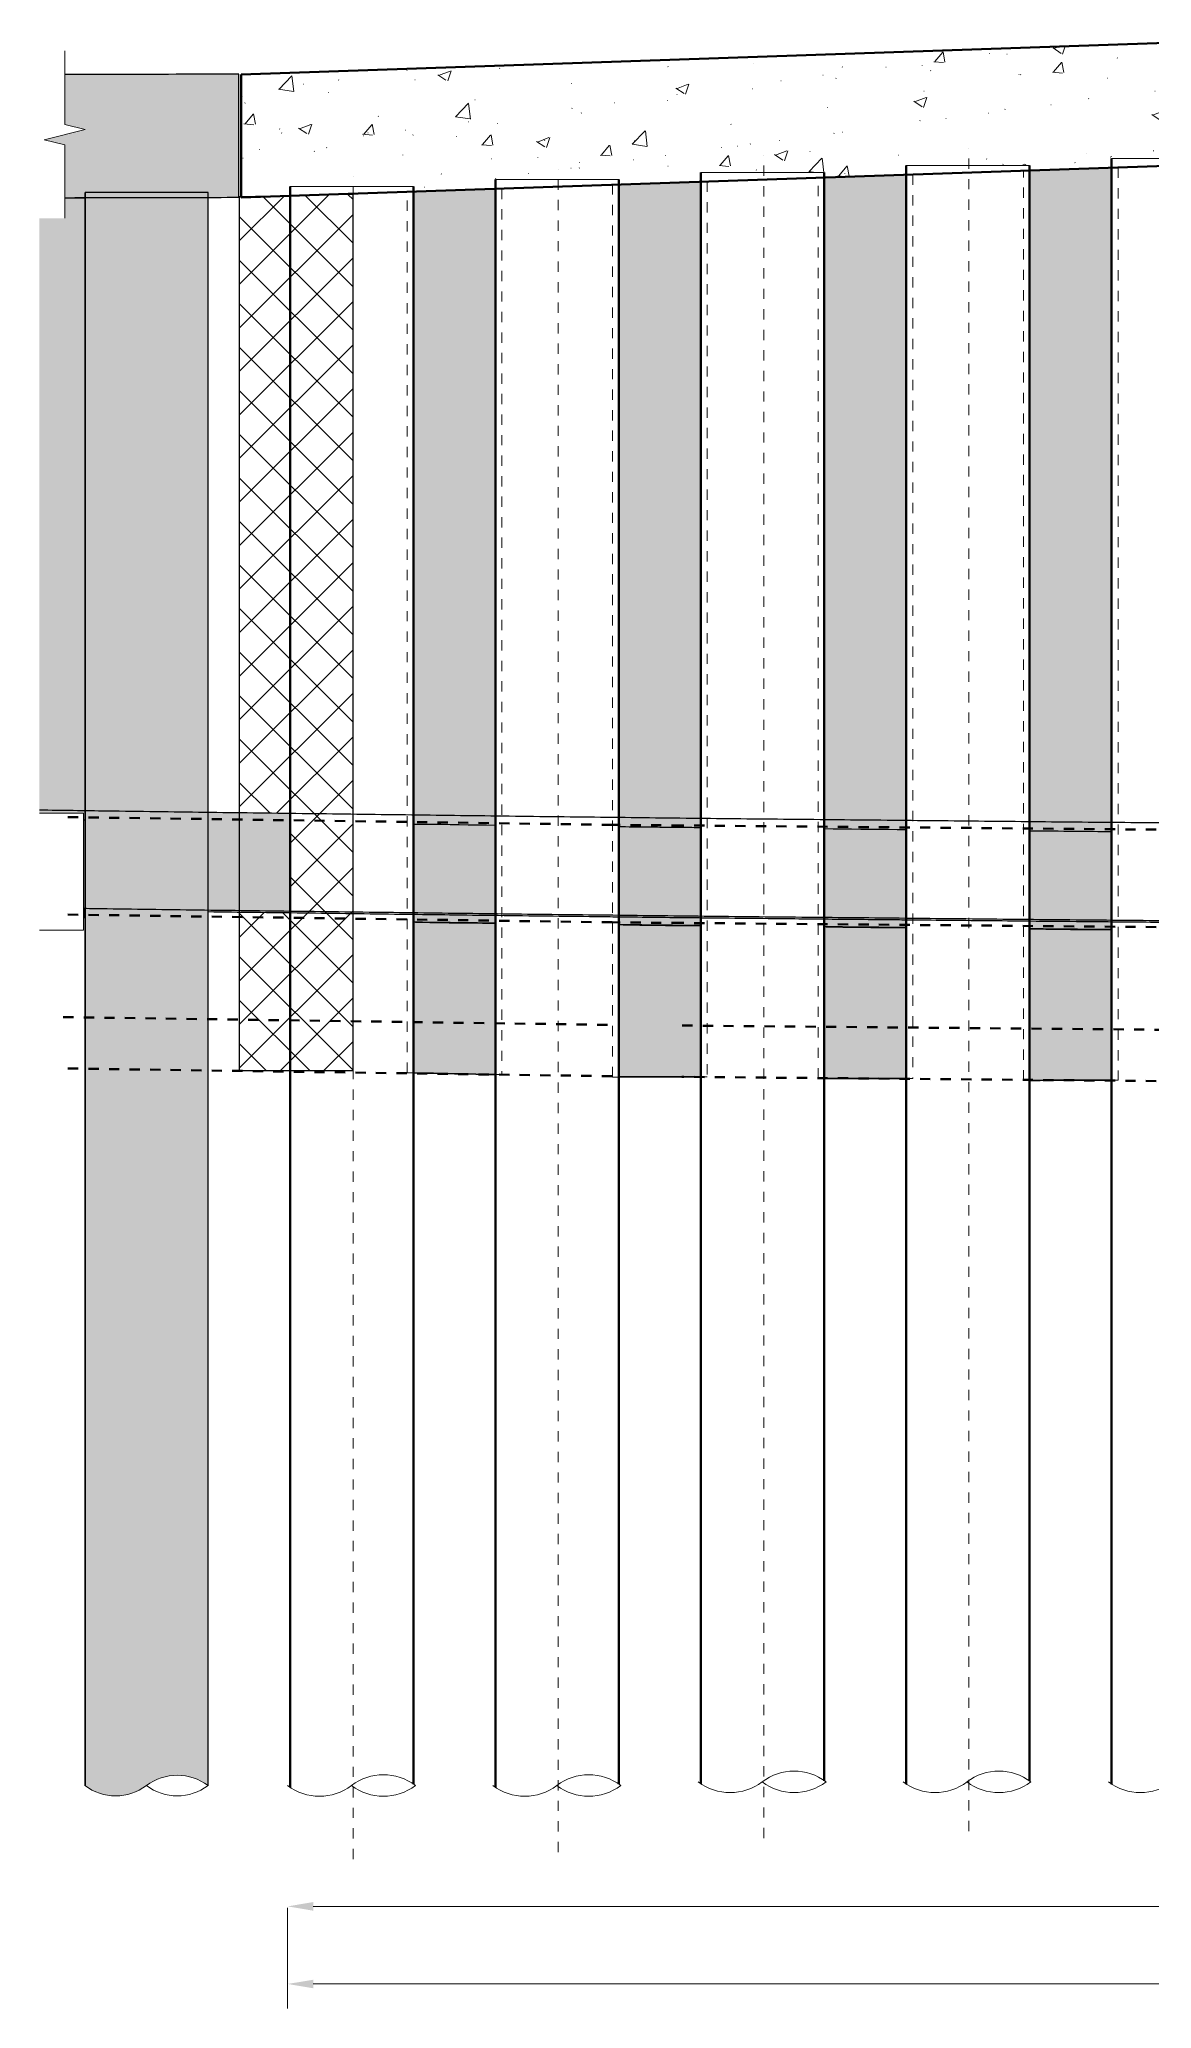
# Model space of a CAD drawing. Header units: metres. Extents: x 1100 to 1226, y 1 to 22.
# Drawn here: x 1100.39 to 1111.22, y 1.99 to 21.18 of the extents above; entities that cross this region are included whole.
import ezdxf

# ---------------------------------------------------------------- set-up
doc = ezdxf.new("R2010")
doc.units = ezdxf.units.M
doc.linetypes.add('JacobsCenter', pattern=[0.015, 0.009, -0.0015, 0.003, -0.0015])
doc.linetypes.add('JacobsDash', pattern=[0.0045, 0.003, -0.0015])
doc.layers.get('Defpoints').update_dxf_attribs({"color": 41})
for name, color, linetype, lineweight in [('A-ANNO-DIMS', 7, 'Continuous', 9), ('A-DETL', 7, 'Continuous', 13), ('A-DETL-GENF', 7, 'Continuous', 9), ('A-GENM', 7, 'Continuous', 35), ('A-GENM-HDLN', 7, 'JacobsDash', 18), ('S-BEAM', 7, 'Continuous', 50), ('S-BEAM-HDLN', 7, 'JacobsDash', 18), ('S-FNDN', 7, 'Continuous', 50), ('S-FNDN-HDLN', 7, 'JacobsDash', 18)]:
    doc.layers.add(name, color=color, linetype=linetype, lineweight=lineweight)
doc.styles.add('Arial Narrow', font='ARIALN.TTF', dxfattribs={"height": 0.25})
doc.dimstyles.new('Dimension_Standard_T__mm_', dxfattribs={"dimscale": 0.3048, "dimtxt": 0.255858, "dimasz": 0.82021, "dimexe": 0.787402, "dimexo": 0.492126, "dimgap": 0.328084, "dimtad": 1, "dimdec": 0, "dimlfac": 1000, "dimzin": 0, "dimdsep": 46, "dimtxsty": 'Arial Narrow', "dimsah": 1, "dimcen": 0.09, "dimaunit": 1, "dimadec": 4, "dimazin": 0, "dimtfac": 1, "dimtdec": 4, "dimtix": 1, "dimtmove": 0, "dimatfit": 3, "dimfxl": 1, "dimtvp": 1, "dimtolj": 1, "dimtzin": 0, "dimlwd": 18, "dimlwe": 18, "dimarcsym": 2})

# ---------------------------------------------------------------- blocks, each defined once
blk = doc.blocks.new('CappingBeam_RS39A_CB04 - CappingBeam_RS39A_CB04-57951987-DRG-2873048 - ELEVATION - SHOTCRETE ABUTMENT A AND A1')
at = {"layer": 'A-GENM', "lineweight": 25, "true_color": 0xefefdf}
blk.add_hatch(color=254, dxfattribs=at).paths.add_polyline_path([(1100.635, 19.638), (1100.833, 19.638), (1100.833, 19.689), (1102.032, 19.689), (1102.032, 19.64), (1102.332, 19.641), (1102.332, 20.841), (1100.635, 20.838), (1100.635, 20.352), (1100.835, 20.302), (1100.435, 20.202), (1100.635, 20.152), (1100.635, 19.638)])
at = {"layer": 'A-GENM', "color": 253, "lineweight": 25, "true_color": 0xa3a3a3}
blk.add_line((1102.332, 19.641), (1102.332, 20.841), dxfattribs=at)
for points, knots in [([(1102.332, 20.841), (1101.925, 20.84), (1101.359, 20.838), (1100.793, 20.838), (1100.635, 20.837)], [0, 0, 0, 0, 0.03846154, 0.05336395, 0.05336395, 0.05336395, 0.05336395]), ([(1100.635, 19.637), (1100.895, 19.638), (1101.461, 19.639), (1102.027, 19.64), (1102.332, 19.641)], [0.94663605, 0.94663605, 0.94663605, 0.94663605, 0.97115385, 1, 1, 1, 1])]:
    blk.add_open_spline(points, degree=3, knots=knots, dxfattribs=at)
blk = doc.blocks.new('Foundations-Piles - Px-1200-66435318-DRG-2873048 - ELEVATION - SHOTCRETE ABUTMENT A AND A1')
at = {"layer": 'A-GENM', "lineweight": 25, "true_color": 0xdbdbdb}
blk.add_hatch(color=254, dxfattribs=at).paths.add_polyline_path([(1101.095, 4.064), (1101.166, 4.064), (1101.237, 4.074), (1101.306, 4.094), (1101.371, 4.124), (1101.491, 4.202), (1101.556, 4.232), (1101.624, 4.252), (1101.695, 4.262), (1101.766, 4.262), (1101.837, 4.252), (1101.906, 4.232), (1101.971, 4.202), (1102.032, 4.163), (1102.032, 19.689), (1100.833, 19.689), (1100.833, 4.162), (1100.891, 4.124), (1100.956, 4.094), (1101.024, 4.074)])
at = {"layer": 'A-GENM', "color": 253, "lineweight": 25, "true_color": 0xa3a3a3}
for p, q in [((1100.832, 19.689), (1100.832, 4.162)), ((1102.032, 19.689), (1100.833, 19.689)), ((1100.833, 19.689), (1100.833, 4.162)), ((1102.032, 4.163), (1102.032, 19.689)), ((1102.032, 4.163), (1102.032, 19.689))]:
    blk.add_line(p, q, dxfattribs=at)
blk = doc.blocks.new('Shotcrete Adaptive v1 - 1200 Dia Pile _ 2_000 Spacing-61394278-DRG-2873048 - ELEVATION - SHOTCRETE ABUTMENT A AND A1')
at = {"layer": 'A-GENM', "lineweight": 25, "true_color": 0xe8e8e8}
blk.add_hatch(color=254, dxfattribs=at).paths.add_polyline_path([(1100.833, 13.662), (1100.833, 19.637), (1100.635, 19.636), (1100.635, 19.437), (1100.388, 19.437), (1100.388, 13.669), (1100.809, 13.662)])
at = {"layer": 'A-GENM', "color": 253, "lineweight": 25, "true_color": 0xa3a3a3}
blk.add_line((1100.635, 19.637), (1100.833, 19.637), dxfattribs=at)
at = {"layer": 'A-GENM', "color": 9, "lineweight": 25, "true_color": 0xbebebe}
blk.add_line((1100.832, 12.627), (1100.819, 12.627), dxfattribs=at)
blk = doc.blocks.new('Top of Pavement - RL A - Top of Pavement - RL A-68818558-DRG-2873048 - ELEVATION - SHOTCRETE ABUTMENT A AND A1')
at = {"layer": 'A-GENM', "lineweight": 25, "true_color": 0xe8e8e8}
h = blk.add_hatch(color=254, dxfattribs=at)
h.paths.add_polyline_path([(1112.952, 12.581), (1112.952, 13.531), (1112.032, 13.538), (1112.032, 12.588), (1112.444, 12.585)])
h.paths.add_polyline_path([(1142.566, 12.605), (1143.427, 12.613), (1143.427, 13.563), (1142.566, 13.555), (1142.566, 12.607)])
h.paths.add_polyline_path([(1144.627, 12.625), (1144.856, 12.627), (1144.856, 13.577), (1144.627, 13.575), (1144.627, 12.679)])
h.paths.add_polyline_path([(1146.055, 12.639), (1147.064, 12.651), (1147.064, 13.601), (1146.055, 13.589), (1146.055, 12.646)])
h.paths.add_polyline_path([(1102.833, 12.686), (1102.833, 13.636), (1102.032, 13.646), (1102.032, 12.696)])
h.paths.add_polyline_path([(1100.833, 12.712), (1100.833, 13.662), (1100.388, 13.669), (1100.388, 13.638), (1100.819, 13.638), (1100.819, 12.712)])
h = blk.add_hatch(color=254, dxfattribs=at)
h.paths.add_polyline_path([(1112.952, 12.562), (1112.952, 12.581), (1112.032, 12.588), (1112.032, 12.569), (1112.454, 12.566)])
h.paths.add_polyline_path([(1142.566, 12.585), (1143.427, 12.594), (1143.427, 12.613), (1142.566, 12.605), (1142.566, 12.588)])
h.paths.add_polyline_path([(1146.055, 12.62), (1147.064, 12.631), (1147.064, 12.651), (1146.055, 12.638), (1146.055, 12.626)])
h.paths.add_polyline_path([(1144.627, 12.623), (1144.856, 12.626), (1144.856, 12.627), (1144.627, 12.625)])
h.paths.add_polyline_path([(1102.833, 12.666), (1102.833, 12.686), (1102.032, 12.696), (1102.032, 12.676)])
at = {"layer": 'A-GENM', "color": 253, "lineweight": 25, "true_color": 0xa3a3a3}
for points, knots in [([(1123.464, 13.484), (1123.273, 13.484), (1122.766, 13.485), (1121.942, 13.486), (1120.992, 13.489), (1120.042, 13.492), (1119.093, 13.496), (1118.143, 13.5), (1117.193, 13.504), (1116.243, 13.508), (1115.452, 13.513), (1114.819, 13.518), (1114.185, 13.523), (1113.552, 13.527), (1112.919, 13.531), (1112.444, 13.535), (1111.969, 13.539), (1111.336, 13.543), (1110.545, 13.55), (1109.595, 13.559), (1108.645, 13.569), (1107.695, 13.578), (1106.746, 13.587), (1105.954, 13.597), (1105.321, 13.604), (1104.846, 13.61), (1104.371, 13.616), (1103.738, 13.624), (1103.105, 13.632), (1102.472, 13.64), (1101.839, 13.648), (1101.144, 13.657), (1100.608, 13.665), (1100.388, 13.668)], [0.5157704, 0.5157704, 0.5157704, 0.5157704, 0.5197368, 0.5263158, 0.5328947, 0.5394737, 0.5460526, 0.5526316, 0.5592105, 0.5657895, 0.5723684, 0.5756579, 0.5789474, 0.5855263, 0.5888158, 0.5921053, 0.5953947, 0.5986842, 0.6052632, 0.6118421, 0.6184211, 0.625, 0.6315789, 0.6381579, 0.6414474, 0.6447368, 0.6480263, 0.6513158, 0.6578947, 0.6611842, 0.6644737, 0.6710526, 0.6756182, 0.6756182, 0.6756182, 0.6756182]), ([(1100.819, 12.712), (1100.895, 12.711), (1101.288, 12.705), (1101.839, 12.698), (1102.472, 12.69), (1103.105, 12.682), (1103.738, 12.674), (1104.371, 12.666), (1104.846, 12.66), (1105.321, 12.654), (1105.954, 12.647), (1106.746, 12.637), (1107.695, 12.628), (1108.645, 12.619), (1109.595, 12.609), (1110.545, 12.6), (1111.336, 12.593), (1111.969, 12.589), (1112.444, 12.585), (1112.919, 12.581), (1113.552, 12.577), (1114.185, 12.573), (1114.819, 12.568), (1115.452, 12.563), (1116.243, 12.558), (1117.193, 12.554), (1118.143, 12.55), (1119.093, 12.546), (1120.042, 12.542), (1120.992, 12.539), (1121.942, 12.536), (1122.766, 12.535), (1123.273, 12.534), (1123.464, 12.534)], [0.3273615, 0.3273615, 0.3273615, 0.3273615, 0.3289474, 0.3355263, 0.3388158, 0.3421053, 0.3486842, 0.3519737, 0.3552632, 0.3585526, 0.3618421, 0.3684211, 0.375, 0.3815789, 0.3881579, 0.3947368, 0.4013158, 0.4046053, 0.4078947, 0.4111842, 0.4144737, 0.4210526, 0.4243421, 0.4276316, 0.4342105, 0.4407895, 0.4473684, 0.4539474, 0.4605263, 0.4671053, 0.4736842, 0.4802632, 0.4842296, 0.4842296, 0.4842296, 0.4842296]), ([(1104.03, 12.651), (1103.989, 12.651), (1103.632, 12.656), (1103.116, 12.663), (1102.491, 12.67), (1102.183, 12.674), (1102.032, 12.676)], [0.65046398, 0.65046398, 0.65046398, 0.65046398, 0.65131579, 0.65789474, 0.66118421, 0.66430704, 0.66430704, 0.66430704, 0.66430704]), ([(1106.03, 12.626), (1105.956, 12.627), (1105.723, 12.63), (1105.332, 12.635), (1105.008, 12.638), (1104.842, 12.641), (1104.834, 12.641)], [0.636608325, 0.636608325, 0.636608325, 0.636608325, 0.638157895, 0.641447368, 0.644736842, 0.644893532, 0.644893532, 0.644893532, 0.644893532]), ([(1108.03, 12.605), (1107.922, 12.606), (1107.524, 12.61), (1107.125, 12.614), (1106.835, 12.617)], [0.622752001, 0.622752001, 0.622752001, 0.622752001, 0.625, 0.631036842, 0.631036842, 0.631036842, 0.631036842]), ([(1110.03, 12.585), (1109.889, 12.587), (1109.49, 12.591), (1109.091, 12.595), (1108.835, 12.597)], [0.608895608, 0.608895608, 0.608895608, 0.608895608, 0.611842105, 0.617180583, 0.617180583, 0.617180583, 0.617180583]), ([(1114.15, 12.553), (1113.901, 12.555), (1113.494, 12.558), (1112.929, 12.562), (1112.454, 12.566), (1111.979, 12.569), (1111.439, 12.573), (1111.058, 12.576), (1110.834, 12.578)], [0.5803589, 0.5803589, 0.5803589, 0.5803589, 0.58552632, 0.58881579, 0.59210526, 0.59539474, 0.59868421, 0.60332528, 0.60332528, 0.60332528, 0.60332528])]:
    blk.add_open_spline(points, degree=3, knots=knots, dxfattribs=at)
at = {"layer": 'A-GENM', "color": 254, "lineweight": 25, "true_color": 0xdadada}
for points in [[(1104.032, 12.651), (1104.031, 12.651), (1104.031, 12.651), (1104.03, 12.651)], [(1104.834, 12.641), (1104.834, 12.641), (1104.833, 12.641), (1104.833, 12.641)], [(1106.032, 12.626), (1106.031, 12.626), (1106.031, 12.626), (1106.03, 12.626)], [(1106.835, 12.617), (1106.834, 12.617), (1106.833, 12.617), (1106.833, 12.617)], [(1108.032, 12.605), (1108.031, 12.605), (1108.031, 12.605), (1108.03, 12.605)], [(1108.835, 12.597), (1108.834, 12.597), (1108.833, 12.597), (1108.833, 12.597)], [(1110.032, 12.585), (1110.031, 12.585), (1110.031, 12.585), (1110.03, 12.585)], [(1110.834, 12.578), (1110.834, 12.578), (1110.833, 12.578), (1110.833, 12.578)]]:
    blk.add_open_spline(points, degree=3, dxfattribs=at)
at = {"layer": 'A-GENM', "color": 9, "lineweight": 25, "true_color": 0xbebebe}
for points, knots in [([(1104.833, 12.641), (1104.682, 12.642), (1104.416, 12.646), (1104.149, 12.649), (1104.032, 12.651)], [0.644906685, 0.644906685, 0.644906685, 0.644906685, 0.648026316, 0.650450747, 0.650450747, 0.650450747, 0.650450747]), ([(1106.833, 12.617), (1106.807, 12.618), (1106.54, 12.62), (1106.274, 12.623), (1106.032, 12.626)], [0.631050529, 0.631050529, 0.631050529, 0.631050529, 0.631578947, 0.636594558, 0.636594558, 0.636594558, 0.636594558]), ([(1110.833, 12.578), (1110.74, 12.579), (1110.473, 12.581), (1110.206, 12.584), (1110.032, 12.585)], [0.603338774, 0.603338774, 0.603338774, 0.603338774, 0.605263158, 0.608882768, 0.608882768, 0.608882768, 0.608882768])]:
    blk.add_open_spline(points, degree=3, knots=knots, dxfattribs=at)
for points in [[(1108.655, 12.599), (1108.447, 12.601), (1108.24, 12.603), (1108.032, 12.605)], [(1108.833, 12.597), (1108.774, 12.598), (1108.715, 12.599), (1108.656, 12.599)]]:
    blk.add_open_spline(points, degree=3, dxfattribs=at)
blk = doc.blocks.new('T2DPAA-T2D-C3S-RS-M3D-100334_rvt-1-DRG-2873048 - ELEVATION - SHOTCRETE ABUTMENT A AND A1')
at = {"layer": 'A-GENM', "true_color": 0xd0d0d0, "transparency": 33554585}
for points in [[(1100.832, 12.627), (1100.832, 12.712), (1100.819, 12.711), (1100.819, 12.627)], [(1100.832, 12.621), (1100.832, 12.627), (1100.819, 12.627), (1100.819, 12.622)]]:
    blk.add_hatch(color=254, dxfattribs=at).paths.add_polyline_path(points)
at = {"layer": 'A-GENM', "color": 253, "lineweight": 25, "true_color": 0xa3a3a3}
for p, q in [((1100.832, 13.571), (1100.832, 12.621)), ((1100.833, 12.621), (1100.833, 13.571)), ((1104.032, 12.58), (1104.032, 13.53)), ((1104.032, 13.53), (1104.032, 12.58)), ((1104.832, 13.52), (1104.832, 12.57)), ((1104.833, 12.57), (1104.833, 13.52)), ((1106.032, 12.555), (1106.032, 13.505)), ((1106.032, 13.505), (1106.032, 12.555)), ((1106.832, 13.496), (1106.832, 12.546)), ((1106.833, 12.547), (1106.833, 13.497)), ((1108.032, 12.535), (1108.032, 13.485)), ((1108.032, 13.485), (1108.032, 12.535)), ((1108.832, 13.477), (1108.832, 12.527)), ((1108.833, 12.527), (1108.833, 13.477)), ((1110.032, 12.515), (1110.032, 13.465)), ((1110.032, 13.465), (1110.032, 12.515)), ((1110.832, 13.457), (1110.832, 12.507)), ((1110.833, 12.507), (1110.833, 13.457)), ((1104.03, 12.669), (1104.03, 12.579)), ((1104.834, 12.658), (1104.834, 12.568)), ((1106.03, 12.644), (1106.03, 12.553)), ((1106.835, 12.635), (1106.835, 12.545)), ((1108.03, 12.623), (1108.03, 12.533)), ((1108.835, 12.615), (1108.835, 12.525)), ((1110.03, 12.603), (1110.03, 12.513)), ((1110.834, 12.596), (1110.834, 12.505))]:
    blk.add_line(p, q, dxfattribs=at)
at = {"layer": 'A-GENM', "color": 253, "lineweight": 25, "true_color": 0xa3a3a3, "flags": 128}
for points in [[(1104.833, 13.52), (1104.744, 13.521), (1104.655, 13.522), (1104.566, 13.523), (1104.477, 13.525), (1104.388, 13.526), (1104.299, 13.527), (1104.21, 13.528), (1104.121, 13.529), (1104.032, 13.53)], [(1108.833, 13.477), (1108.744, 13.478), (1108.655, 13.479), (1108.566, 13.48), (1108.477, 13.48), (1108.388, 13.481), (1108.299, 13.482), (1108.21, 13.483), (1108.121, 13.484), (1108.032, 13.485)], [(1104.032, 12.58), (1104.121, 12.579), (1104.21, 12.578), (1104.299, 12.577), (1104.388, 12.576), (1104.477, 12.575), (1104.566, 12.573), (1104.655, 12.572), (1104.744, 12.571), (1104.833, 12.57)], [(1108.032, 12.535), (1108.121, 12.534), (1108.21, 12.533), (1108.299, 12.532), (1108.388, 12.531), (1108.477, 12.53), (1108.566, 12.53), (1108.655, 12.529), (1108.744, 12.528), (1108.833, 12.527)]]:
    blk.add_lwpolyline(points, dxfattribs=at)
at = {"layer": 'A-GENM', "color": 253, "lineweight": 25, "true_color": 0xa3a3a3}
for points in [[(1100.833, 13.571), (1100.828, 13.572), (1100.823, 13.572), (1100.819, 13.572)], [(1100.819, 12.622), (1100.823, 12.622), (1100.828, 12.622), (1100.833, 12.621)], [(1100.819, 12.621), (1100.823, 12.621), (1100.828, 12.621), (1100.833, 12.62)], [(1100.832, 12.621), (1100.832, 12.621), (1100.832, 12.621), (1100.833, 12.621)], [(1104.032, 12.579), (1104.032, 12.579), (1104.031, 12.579), (1104.03, 12.579)], [(1104.032, 12.58), (1104.032, 12.58), (1104.032, 12.58), (1104.032, 12.58)], [(1104.832, 12.57), (1104.832, 12.57), (1104.832, 12.57), (1104.833, 12.57)], [(1104.834, 12.568), (1104.834, 12.569), (1104.833, 12.569), (1104.833, 12.569)], [(1106.032, 12.554), (1106.032, 12.554), (1106.031, 12.553), (1106.03, 12.553)], [(1106.032, 12.555), (1106.032, 12.555), (1106.032, 12.555), (1106.032, 12.555)], [(1106.832, 12.546), (1106.832, 12.547), (1106.832, 12.547), (1106.833, 12.547)], [(1106.835, 12.545), (1106.834, 12.545), (1106.833, 12.546), (1106.833, 12.546)], [(1108.032, 12.534), (1108.032, 12.534), (1108.031, 12.533), (1108.03, 12.533)], [(1108.032, 12.535), (1108.032, 12.535), (1108.032, 12.535), (1108.032, 12.535)], [(1108.832, 12.527), (1108.832, 12.527), (1108.832, 12.527), (1108.833, 12.527)], [(1108.835, 12.525), (1108.834, 12.525), (1108.833, 12.526), (1108.833, 12.526)], [(1110.032, 12.514), (1110.032, 12.514), (1110.031, 12.513), (1110.03, 12.513)], [(1110.032, 12.515), (1110.032, 12.515), (1110.032, 12.515), (1110.032, 12.515)], [(1110.832, 12.507), (1110.832, 12.507), (1110.832, 12.507), (1110.833, 12.507)], [(1110.834, 12.505), (1110.834, 12.506), (1110.833, 12.506), (1110.833, 12.506)]]:
    blk.add_open_spline(points, degree=3, dxfattribs=at)
for points, knots in [([(1106.833, 13.497), (1106.803, 13.497), (1106.744, 13.498), (1106.655, 13.499), (1106.566, 13.499), (1106.447, 13.501), (1106.269, 13.502), (1106.121, 13.504), (1106.032, 13.505)], [0, 0, 0, 0, 0.111111, 0.222222, 0.333333, 0.444444, 0.666667, 1, 1, 1, 1]), ([(1110.833, 13.457), (1110.714, 13.458), (1110.447, 13.461), (1110.18, 13.463), (1110.032, 13.465)], [0, 0, 0, 0, 0.444444, 1, 1, 1, 1]), ([(1104.03, 12.579), (1104.089, 12.577), (1104.212, 12.574), (1104.414, 12.571), (1104.626, 12.569), (1104.767, 12.568), (1104.834, 12.568)], [-1, -1, -1, -1, -0.766667, -0.533333, -0.266667, 0, 0, 0, 0]), ([(1106.03, 12.553), (1106.089, 12.552), (1106.212, 12.549), (1106.414, 12.546), (1106.626, 12.545), (1106.767, 12.545), (1106.835, 12.545)], [-1, -1, -1, -1, -0.766667, -0.533333, -0.266667, 0, 0, 0, 0]), ([(1106.032, 12.555), (1106.151, 12.554), (1106.418, 12.551), (1106.684, 12.548), (1106.833, 12.547)], [0, 0, 0, 0, 0.444444, 1, 1, 1, 1]), ([(1108.03, 12.533), (1108.089, 12.532), (1108.212, 12.529), (1108.414, 12.527), (1108.626, 12.525), (1108.767, 12.525), (1108.835, 12.525)], [-1, -1, -1, -1, -0.766667, -0.533333, -0.266667, 0, 0, 0, 0]), ([(1110.03, 12.513), (1110.089, 12.512), (1110.212, 12.509), (1110.414, 12.507), (1110.626, 12.505), (1110.767, 12.505), (1110.834, 12.505)], [-1, -1, -1, -1, -0.766667, -0.533333, -0.266667, 0, 0, 0, 0]), ([(1110.032, 12.515), (1110.151, 12.514), (1110.418, 12.511), (1110.684, 12.509), (1110.833, 12.507)], [0, 0, 0, 0, 0.444444, 1, 1, 1, 1])]:
    blk.add_open_spline(points, degree=3, knots=knots, dxfattribs=at)
at = {"layer": 'A-GENM', "color": 254, "lineweight": 25, "true_color": 0xdadada}
for points in [[(1104.032, 12.58), (1104.032, 12.58), (1104.032, 12.58), (1104.032, 12.579)], [(1104.833, 12.569), (1104.833, 12.569), (1104.832, 12.57), (1104.832, 12.57)], [(1106.032, 12.555), (1106.032, 12.554), (1106.032, 12.554), (1106.032, 12.554)], [(1106.833, 12.546), (1106.833, 12.546), (1106.832, 12.546), (1106.832, 12.546)], [(1108.032, 12.535), (1108.032, 12.534), (1108.032, 12.534), (1108.032, 12.534)], [(1108.833, 12.526), (1108.833, 12.526), (1108.832, 12.526), (1108.832, 12.527)], [(1110.032, 12.515), (1110.032, 12.514), (1110.032, 12.514), (1110.032, 12.514)], [(1110.833, 12.506), (1110.833, 12.506), (1110.832, 12.507), (1110.832, 12.507)]]:
    blk.add_open_spline(points, degree=3, dxfattribs=at)
at = {"layer": 'A-GENM', "color": 253, "lineweight": 25, "true_color": 0xa3a3a3}
for name in ['CappingBeam_RS39A_CB04 - CappingBeam_RS39A_CB04-57951987-DRG-2873048 - ELEVATION - SHOTCRETE ABUTMENT A AND A1', 'Shotcrete Adaptive v1 - 1200 Dia Pile _ 2_000 Spacing-61394278-DRG-2873048 - ELEVATION - SHOTCRETE ABUTMENT A AND A1', 'Foundations-Piles - Px-1200-66435318-DRG-2873048 - ELEVATION - SHOTCRETE ABUTMENT A AND A1', 'Top of Pavement - RL A - Top of Pavement - RL A-68818558-DRG-2873048 - ELEVATION - SHOTCRETE ABUTMENT A AND A1']:
    blk.add_blockref(name, (0, 0), dxfattribs=at)
blk = doc.blocks.new('01_SFO_FRP_Pile_CastInPlace_CS_BR08 - CAST-IN-PLACE PILE - 1200-8661114-DRG-2873048 - ELEVATION - SHOTCRETE ABUTMENT A AND A1')
at = {"layer": 'S-FNDN'}
for p, q in [((1110.832, 20.019), (1110.832, 4.177)), ((1112.032, 4.207), (1112.032, 20.019))]:
    blk.add_line(p, q, dxfattribs=at)
at = {"layer": 'S-FNDN', "lineweight": 13}
for p, q in [((1112.032, 20.019), (1110.833, 20.019)), ((1110.833, 20.019), (1110.833, 4.177)), ((1112.032, 4.207), (1112.032, 20.019))]:
    blk.add_line(p, q, dxfattribs=at)
at = {"layer": 'S-FNDN-HDLN'}
for p, q in [((1110.832, 20.019), (1110.833, 20.019)), ((1112.032, 20.019), (1112.032, 20.019))]:
    blk.add_line(p, q, dxfattribs=at)
blk = doc.blocks.new('01_SFO_FRP_Pile_CastInPlace_CS_BR08 - CAST-IN-PLACE PILE - 1200-8661134-DRG-2873048 - ELEVATION - SHOTCRETE ABUTMENT A AND A1')
at = {"layer": 'S-FNDN'}
for p, q in [((1108.832, 19.951), (1108.832, 4.177)), ((1110.032, 4.207), (1110.032, 19.951))]:
    blk.add_line(p, q, dxfattribs=at)
at = {"layer": 'S-FNDN', "lineweight": 13}
for p, q in [((1110.032, 19.951), (1108.833, 19.951)), ((1108.833, 19.951), (1108.833, 4.177)), ((1110.032, 4.207), (1110.032, 19.951))]:
    blk.add_line(p, q, dxfattribs=at)
at = {"layer": 'S-FNDN-HDLN'}
for p, q in [((1108.832, 19.951), (1108.833, 19.951)), ((1110.032, 19.951), (1110.032, 19.951))]:
    blk.add_line(p, q, dxfattribs=at)
blk = doc.blocks.new('01_SFO_FRP_Pile_CastInPlace_CS_BR08 - CAST-IN-PLACE PILE - 1200-8661146-DRG-2873048 - ELEVATION - SHOTCRETE ABUTMENT A AND A1')
at = {"layer": 'S-FNDN'}
for p, q in [((1106.832, 19.882), (1106.832, 4.181)), ((1108.032, 4.21), (1108.032, 19.882))]:
    blk.add_line(p, q, dxfattribs=at)
at = {"layer": 'S-FNDN', "lineweight": 13}
for p, q in [((1108.032, 19.882), (1106.833, 19.882)), ((1106.833, 19.882), (1106.833, 4.181)), ((1108.032, 4.21), (1108.032, 19.882))]:
    blk.add_line(p, q, dxfattribs=at)
at = {"layer": 'S-FNDN-HDLN'}
for p, q in [((1106.832, 19.882), (1106.833, 19.882)), ((1108.032, 19.882), (1108.032, 19.882))]:
    blk.add_line(p, q, dxfattribs=at)
blk = doc.blocks.new('01_SFO_FRP_Pile_CastInPlace_CS_BR08 - CAST-IN-PLACE PILE - 1200-8661166-DRG-2873048 - ELEVATION - SHOTCRETE ABUTMENT A AND A1')
at = {"layer": 'S-FNDN'}
for p, q in [((1104.832, 19.815), (1104.832, 4.146)), ((1106.032, 4.175), (1106.032, 19.815))]:
    blk.add_line(p, q, dxfattribs=at)
at = {"layer": 'S-FNDN', "lineweight": 13}
for p, q in [((1106.032, 19.815), (1104.833, 19.815)), ((1104.833, 19.815), (1104.833, 4.146)), ((1106.032, 4.175), (1106.032, 19.815))]:
    blk.add_line(p, q, dxfattribs=at)
at = {"layer": 'S-FNDN-HDLN'}
for p, q in [((1104.832, 19.815), (1104.833, 19.815)), ((1106.032, 19.815), (1106.032, 19.815))]:
    blk.add_line(p, q, dxfattribs=at)
blk = doc.blocks.new('01_SFO_FRP_Pile_CastInPlace_CS_BR08 - CAST-IN-PLACE PILE - 1200-8661189-DRG-2873048 - ELEVATION - SHOTCRETE ABUTMENT A AND A1')
at = {"layer": 'S-FNDN'}
for p, q in [((1102.832, 19.745), (1102.832, 4.146)), ((1104.032, 4.175), (1104.032, 19.745))]:
    blk.add_line(p, q, dxfattribs=at)
at = {"layer": 'S-FNDN', "lineweight": 13}
for p, q in [((1104.032, 19.745), (1102.833, 19.745)), ((1102.833, 19.745), (1102.833, 4.146)), ((1104.032, 4.175), (1104.032, 19.745))]:
    blk.add_line(p, q, dxfattribs=at)
at = {"layer": 'S-FNDN-HDLN'}
for p, q in [((1102.832, 19.745), (1102.833, 19.745)), ((1104.032, 19.745), (1104.032, 19.745))]:
    blk.add_line(p, q, dxfattribs=at)
blk = doc.blocks.new('03_SFR_ACS_Abutment_BR08_Retaining wall CS - ABUTMENT SOUTH WEST_B08-7985321-DRG-2873048 - ELEVATION - SHOTCRETE ABUTMENT A AND A1')
at = {"layer": 'S-BEAM-HDLN', "linetype": 'Continuous', "lineweight": 9, "true_color": 0xc0c0c0}
h = blk.add_hatch(dxfattribs=at)
h.set_pattern_fill('FP_1', color=9, style=0, pattern_type=2)
h.set_pattern_definition([(50, (1129.183, 10.849), (1.15687, -0.10121), [0.12097, -1.331]), (355, (1129.183, 10.849), (-0.2238, 1.21312), [0.09677, -1.065]), (100.451, (1129.28, 10.841), (0.932775, 1.111937), [0.10281, -1.131]), (46.184, (1129.183, 11.172), (1.72142, -0.26704), [0.18145, -1.996]), (96.636, (1129.327, 11.15), (1.50758, 1.57074), [0.15421, -1.696]), (351.184, (1129.183, 11.172), (1.50766, 1.5715), [0.14516, -1.597]), (21, (1129.345, 11.091), (0.962753, -0.649382), [0.12097, -1.331]), (326, (1129.345, 11.091), (0.39239, 1.16952), [0.09677, -1.065]), (71.451, (1129.425, 11.037), (1.3549, 0.520304), [0.10281, -1.131]), (37.5, (1129.183, 10.849), (0.0196146, 0.536924), [0.00335, -1.048, 0.00335, -1.077, -1.069]), (37.5, (1129.183, 10.849), (0.0196146, 0.536924), [-2.132, 0.00335, -1.065]), (7.5, (1129.183, 10.849), (0.424306, 0.636145), [0.00335, -0.61278, 0.00335, -1.024, -0.40726]), (7.5, (1129.183, 10.849), (0.424306, 0.636145), [-1.644, 0.00335, -0.4039]), (327.5, (1128.824, 10.849), (0.861001, -0.0363836), [0.00335, -0.39987, 0.00335, -1.255, -1.669]), (327.5, (1128.824, 10.849), (0.861001, -0.0363836), [-1.661, 0.00335, -1.666]), (317.5, (1128.662, 10.849), (0.94062, 0.161455), [0.00335, -0.52084, 0.00335, -0.83213, -1.185]), (317.5, (1128.662, 10.849), (0.94062, 0.161455), [-1.36, 0.00335, -1.182])])
h.paths.add_polyline_path([(1102.352, 19.638), (1102.833, 19.654), (1102.833, 19.745), (1104.032, 19.745), (1104.032, 19.695), (1104.833, 19.723), (1104.833, 19.815), (1106.032, 19.815), (1106.032, 19.764), (1106.833, 19.791), (1106.833, 19.882), (1108.032, 19.882), (1108.032, 19.832), (1108.833, 19.86), (1108.833, 19.951), (1110.032, 19.951), (1110.032, 19.901), (1110.833, 19.928), (1110.833, 20.019), (1112.032, 20.019), (1112.032, 19.969), (1112.331, 19.979), (1112.332, 21.18), (1102.353, 20.839), (1102.352, 19.646)])
at = {"layer": 'S-BEAM'}
for p, q in [((1112.332, 21.18), (1102.353, 20.839)), ((1112.331, 19.979), (1112.332, 21.18)), ((1112.333, 21.18), (1112.332, 19.979)), ((1112.332, 21.18), (1112.333, 21.18)), ((1102.353, 20.839), (1102.352, 19.638)), ((1102.352, 19.638), (1112.331, 19.979)), ((1112.332, 19.979), (1112.331, 19.979)), ((1102.352, 19.638), (1102.352, 19.638))]:
    blk.add_line(p, q, dxfattribs=at)
at = {"layer": 'S-BEAM-HDLN', "color": 8, "true_color": 0x808080}
for p, q in [((1112.332, 21.18), (1112.333, 21.18)), ((1112.332, 21.18), (1112.333, 21.18)), ((1102.352, 19.638), (1102.353, 20.839)), ((1112.332, 19.979), (1112.331, 19.979)), ((1112.332, 19.979), (1112.332, 19.979))]:
    blk.add_line(p, q, dxfattribs=at)
blk = doc.blocks.new('20_SFR_WSC_ShotcreteWall_ArchFlatBack_Datum - ArchWall_PileSize_1200-8657810-DRG-2873048 - ELEVATION - SHOTCRETE ABUTMENT A AND A1')
at = {"layer": 'A-GENM', "linetype": 'JacobsDash', "lineweight": 18, "true_color": 0x9ab29e}
blk.add_hatch(color=253, dxfattribs=at).paths.add_polyline_path([(1110.032, 11.035), (1110.833, 11.036), (1110.833, 19.928), (1110.032, 19.9), (1110.032, 11.035)])
at = {"layer": 'A-GENM', "color": 252, "true_color": 0x888888, "flags": 128}
for points in [[(1110.78, 19.926), (1110.739, 19.925), (1110.639, 19.921), (1110.537, 19.918), (1110.434, 19.914), (1110.331, 19.911), (1110.229, 19.907), (1110.129, 19.904), (1110.032, 19.9)], [(1110.032, 11.035), (1110.083, 11.035), (1110.135, 11.035), (1110.188, 11.036), (1110.242, 11.036), (1110.296, 11.036), (1110.351, 11.036), (1110.406, 11.036), (1110.461, 11.036), (1110.517, 11.036), (1110.571, 11.036), (1110.626, 11.036), (1110.68, 11.036), (1110.733, 11.036), (1110.785, 11.036), (1110.833, 11.036)]]:
    blk.add_lwpolyline(points, dxfattribs=at)
at = {"layer": 'A-GENM-HDLN', "color": 252, "true_color": 0x888888}
for p, q in [((1109.973, 11.035), (1109.973, 19.898)), ((1110.032, 19.9), (1110.032, 19.9)), ((1110.032, 19.9), (1110.032, 11.035)), ((1110.836, 11.036), (1110.836, 19.928)), ((1110.895, 19.93), (1110.895, 11.036)), ((1110.032, 11.035), (1109.973, 11.035)), ((1110.032, 11.035), (1110.032, 11.035)), ((1110.833, 11.036), (1110.836, 11.036)), ((1110.895, 11.036), (1110.836, 11.036))]:
    blk.add_line(p, q, dxfattribs=at)
at = {"layer": 'A-GENM-HDLN', "color": 252, "true_color": 0x888888, "flags": 128}
blk.add_lwpolyline([(1109.973, 19.898), (1110.002, 19.899), (1110.021, 19.9), (1110.032, 19.9)], dxfattribs=at)
blk = doc.blocks.new('20_SFR_WSC_ShotcreteWall_ArchFlatBack_Datum - ArchWall_PileSize_1200-8657739-DRG-2873048 - ELEVATION - SHOTCRETE ABUTMENT A AND A1')
at = {"layer": 'A-GENM', "linetype": 'JacobsDash', "lineweight": 18, "true_color": 0x9ab29e}
blk.add_hatch(color=253, dxfattribs=at).paths.add_polyline_path([(1108.032, 11.053), (1108.833, 11.054), (1108.833, 19.859), (1108.032, 19.832), (1108.032, 11.053)])
at = {"layer": 'A-GENM', "color": 252, "true_color": 0x888888, "flags": 128}
for points in [[(1108.779, 19.858), (1108.739, 19.856), (1108.639, 19.853), (1108.537, 19.849), (1108.434, 19.846), (1108.331, 19.842), (1108.229, 19.839), (1108.129, 19.835), (1108.032, 19.832)], [(1108.032, 11.053), (1108.129, 11.053), (1108.229, 11.053), (1108.331, 11.054), (1108.434, 11.054), (1108.537, 11.054), (1108.639, 11.054), (1108.739, 11.054), (1108.833, 11.054)]]:
    blk.add_lwpolyline(points, dxfattribs=at)
at = {"layer": 'A-GENM-HDLN', "color": 252, "true_color": 0x888888}
for p, q in [((1107.973, 11.053), (1107.973, 19.83)), ((1108.032, 19.832), (1108.032, 19.832)), ((1108.032, 19.832), (1108.032, 11.053)), ((1108.836, 11.054), (1108.836, 19.86)), ((1108.895, 19.862), (1108.895, 11.054)), ((1108.032, 11.053), (1107.973, 11.053)), ((1108.032, 11.053), (1108.032, 11.053)), ((1108.833, 11.054), (1108.836, 11.054)), ((1108.895, 11.054), (1108.836, 11.054))]:
    blk.add_line(p, q, dxfattribs=at)
at = {"layer": 'A-GENM-HDLN', "color": 252, "true_color": 0x888888, "flags": 128}
blk.add_lwpolyline([(1107.973, 19.83), (1108.002, 19.831), (1108.021, 19.832), (1108.032, 19.832)], dxfattribs=at)
blk = doc.blocks.new('20_SFR_WSC_ShotcreteWall_ArchFlatBack_Datum - ArchWall_PileSize_1200-8657584-DRG-2873048 - ELEVATION - SHOTCRETE ABUTMENT A AND A1')
at = {"layer": 'A-GENM', "linetype": 'JacobsDash', "lineweight": 18, "true_color": 0x9ab29e}
blk.add_hatch(color=253, dxfattribs=at).paths.add_polyline_path([(1106.032, 11.068), (1106.833, 11.07), (1106.833, 19.791), (1106.032, 19.764), (1106.032, 11.068)])
at = {"layer": 'A-GENM', "color": 252, "true_color": 0x888888, "flags": 128}
for points in [[(1106.833, 19.791), (1106.738, 19.788), (1106.638, 19.784), (1106.61, 19.783)], [(1106.032, 11.068), (1106.127, 11.068), (1106.227, 11.068), (1106.329, 11.069), (1106.432, 11.069), (1106.536, 11.069), (1106.638, 11.07), (1106.738, 11.07), (1106.833, 11.07)]]:
    blk.add_lwpolyline(points, dxfattribs=at)
at = {"layer": 'A-GENM-HDLN', "color": 252, "true_color": 0x888888}
for p, q in [((1106.834, 19.791), (1106.833, 19.791)), ((1106.834, 11.07), (1106.834, 19.791)), ((1106.893, 19.793), (1106.893, 11.071)), ((1105.972, 11.067), (1105.972, 19.762)), ((1106.03, 19.764), (1106.03, 11.068)), ((1106.03, 11.068), (1106.032, 11.068)), ((1106.833, 11.07), (1106.834, 11.07))]:
    blk.add_line(p, q, dxfattribs=at)
at = {"layer": 'A-GENM-HDLN', "color": 252, "true_color": 0x888888, "flags": 128}
for points in [[(1106.457, 19.778), (1106.432, 19.778), (1106.329, 19.774), (1106.227, 19.771), (1106.127, 19.767), (1106.03, 19.764)], [(1106.834, 19.791), (1106.845, 19.791), (1106.865, 19.792), (1106.893, 19.793)], [(1105.972, 19.762), (1106, 19.763), (1106.02, 19.764), (1106.03, 19.764)], [(1106.03, 11.068), (1106.02, 11.067), (1106, 11.067), (1105.972, 11.067)], [(1106.893, 11.071), (1106.865, 11.07), (1106.845, 11.07), (1106.834, 11.07)]]:
    blk.add_lwpolyline(points, dxfattribs=at)
blk = doc.blocks.new('20_SFR_WSC_ShotcreteWall_ArchFlatBack_Datum - ArchWall_PileSize_1200-8657459-DRG-2873048 - ELEVATION - SHOTCRETE ABUTMENT A AND A1')
at = {"layer": 'A-GENM', "linetype": 'JacobsDash', "lineweight": 18, "true_color": 0x9ab29e}
blk.add_hatch(color=253, dxfattribs=at).paths.add_polyline_path([(1104.833, 11.091), (1104.833, 19.722), (1104.032, 19.695), (1104.032, 11.108), (1104.764, 11.093)])
at = {"layer": 'A-GENM', "color": 252, "true_color": 0x888888, "flags": 128}
for points in [[(1104.833, 19.722), (1104.738, 19.719), (1104.638, 19.716), (1104.54, 19.713)], [(1104.032, 11.108), (1104.127, 11.106), (1104.227, 11.104), (1104.329, 11.102), (1104.432, 11.1), (1104.536, 11.098), (1104.638, 11.095), (1104.738, 11.093), (1104.833, 11.091)]]:
    blk.add_lwpolyline(points, dxfattribs=at)
at = {"layer": 'A-GENM-HDLN', "color": 252, "true_color": 0x888888}
for p, q in [((1103.972, 11.109), (1103.972, 19.694)), ((1104.03, 19.696), (1104.03, 11.108)), ((1104.834, 19.722), (1104.833, 19.722)), ((1104.834, 11.091), (1104.834, 19.722)), ((1104.893, 19.724), (1104.893, 11.09)), ((1104.03, 11.108), (1104.032, 11.108)), ((1104.833, 11.091), (1104.834, 11.091))]:
    blk.add_line(p, q, dxfattribs=at)
at = {"layer": 'A-GENM-HDLN', "color": 252, "true_color": 0x888888, "flags": 128}
for points in [[(1103.972, 19.694), (1104, 19.695), (1104.02, 19.696), (1104.03, 19.696)], [(1104.469, 19.71), (1104.432, 19.709), (1104.329, 19.706), (1104.227, 19.702), (1104.127, 19.699), (1104.03, 19.696)], [(1104.834, 19.722), (1104.845, 19.723), (1104.865, 19.723), (1104.893, 19.724)], [(1104.03, 11.108), (1104.02, 11.108), (1104, 11.109), (1103.972, 11.109)], [(1104.893, 11.09), (1104.865, 11.091), (1104.845, 11.091), (1104.834, 11.091)]]:
    blk.add_lwpolyline(points, dxfattribs=at)
blk = doc.blocks.new('CS_DET_Pile-Column_BreakLine - CS_Tubular BreakLine-6324803-DRG-2873048 - ELEVATION - SHOTCRETE ABUTMENT A AND A1')
at = {"layer": 'A-DETL-GENF', "lineweight": 18}
for centre, start, end in [((1113.869, 3.786), 52.9573, 127.0427), ((1113.247, 4.611), 232.9573, 307.0427), ((1113.869, 4.611), 232.9573, 307.0427)]:
    blk.add_arc(centre, 0.517, start, end, dxfattribs=at)
blk = doc.blocks.new('CS_DET_Pile-Column_BreakLine - CS_Tubular BreakLine-V1-DRG-2873048 - ELEVATION - SHOTCRETE ABUTMENT A AND A1')
at = {"layer": 'A-DETL-GENF', "lineweight": 18}
for centre, start, end in [((1105.739, 3.751), 52.9573, 127.0427), ((1105.117, 4.575), 232.9573, 307.0427), ((1105.739, 4.575), 232.9573, 307.0427)]:
    blk.add_arc(centre, 0.517, start, end, dxfattribs=at)
blk = doc.blocks.new('CS_DET_Pile-Column_BreakLine - CS_Tubular BreakLine-8183954-DRG-2873048 - ELEVATION - SHOTCRETE ABUTMENT A AND A1')
at = {"layer": 'A-DETL-GENF', "color": 252, "lineweight": 18, "true_color": 0x888888}
for centre, start, end in [((1101.731, 3.765), 52.9573, 127.0427), ((1101.131, 4.56), 232.9573, 307.0427), ((1101.731, 4.56), 232.9573, 307.0427)]:
    blk.add_arc(centre, 0.498, start, end, dxfattribs=at)
blk = doc.blocks.new('CS_DET_BreakLine_ViewScale - Std Break-8844151-DRG-2873048 - ELEVATION - SHOTCRETE ABUTMENT A AND A1')
at = {"layer": 'A-DETL-GENF', "color": 252, "true_color": 0x888888}
for p, q in [((1100.635, 20.352), (1100.635, 21.067)), ((1100.835, 20.302), (1100.635, 20.352)), ((1100.435, 20.202), (1100.835, 20.302)), ((1100.635, 20.152), (1100.435, 20.202)), ((1100.635, 19.437), (1100.635, 20.152))]:
    blk.add_line(p, q, dxfattribs=at)
blk = doc.blocks.new('DIMBLOCK1-DRG-2873048 - ELEVATION - SHOTCRETE ABUTMENT A AND A1')
at = {"layer": 'A-ANNO-DIMS', "color": 0, "lineweight": 18, "transparency": 16777216}
for p, q in [((1102.806, 2.972), (1102.806, 2.745)), ((1142.346, 2.985), (1103.056, 2.985)), ((1142.596, 3.007), (1142.596, 2.745))]:
    blk.add_line(p, q, dxfattribs=at)
at = {"layer": 'A-ANNO-DIMS', "color": 0, "transparency": 16777216}
for points in [[(1103.056, 3.027), (1103.056, 2.943), (1102.806, 2.985)], [(1142.346, 3.027), (1142.346, 2.943), (1142.596, 2.985)]]:
    blk.add_solid(points, dxfattribs=at)
at = {"layer": 'Defpoints', "color": 0, "transparency": 16777216}
for p in [(1102.806, 3.122), (1142.596, 3.157), (1102.806, 2.985)]:
    blk.add_point(p, dxfattribs=at)
at = {"layer": 'A-ANNO-DIMS', "color": 0, "lineweight": 18, "transparency": 16777216, "insert": (1122.701, 3.214), "char_height": 0.25, "width": 3.98651, "attachment_point": 5, "style": 'Arial Narrow'}
blk.add_mtext('\\A1;PIL232101 TO PIL232119', dxfattribs=at)
blk = doc.blocks.new('DIMBLOCK2-DRG-2873048 - ELEVATION - SHOTCRETE ABUTMENT A AND A1')
at = {"layer": 'A-ANNO-DIMS', "color": 0, "lineweight": 18, "transparency": 16777216}
for p, q in [((1102.806, 2.972), (1102.806, 1.989)), ((1142.596, 3.007), (1142.596, 1.989)), ((1142.346, 2.229), (1103.056, 2.229))]:
    blk.add_line(p, q, dxfattribs=at)
at = {"layer": 'A-ANNO-DIMS', "color": 0, "transparency": 16777216}
for points in [[(1103.056, 2.27), (1103.056, 2.187), (1102.806, 2.229)], [(1142.346, 2.27), (1142.346, 2.187), (1142.596, 2.229)]]:
    blk.add_solid(points, dxfattribs=at)
at = {"layer": 'Defpoints', "color": 0, "transparency": 16777216}
for p in [(1102.806, 3.122), (1142.596, 3.157), (1102.806, 2.229)]:
    blk.add_point(p, dxfattribs=at)
at = {"layer": 'A-ANNO-DIMS', "color": 0, "lineweight": 18, "transparency": 16777216, "insert": (1122.701, 2.458), "char_height": 0.25, "width": 4.04012, "attachment_point": 5, "style": 'Arial Narrow'}
blk.add_mtext('\\A1;RETAINED SIDE BEHIND', dxfattribs=at)

msp = doc.modelspace()

# ---------------------------------------------------------------- hatches: boundary and pattern name
at = {"layer": 'A-DETL-GENF', "true_color": 0xafc8af}
h = msp.add_hatch(dxfattribs=at)
h.set_pattern_fill('FP_2', color=9, style=0, pattern_type=2)
h.set_pattern_definition([(45, (1129.183, 10.849), (-0.212132, 0.212132), []), (135, (1129.183, 10.849), (-0.212132, -0.212132), [])])
h.paths.add_polyline_path([(1102.3352, 11.1304), (1103.4435, 11.1304), (1103.4435, 19.6695), (1102.3352, 19.6457), (1102.3352, 13.642), (1102.8325, 13.6356), (1102.8325, 12.6662), (1102.3352, 12.6725), (1102.3352, 12.6646)])
h.paths.add_polyline_path([(1102.3522, 19.638), (1102.352, 19.638), (1102.8325, 19.6544)])

# ---------------------------------------------------------------- linework, layer by layer
at = {"layer": 'A-DETL', "linetype": 'JacobsCenter'}
for p, q in [((1107.4435, 3.6499), (1107.4435, 20.0499)), ((1109.4423, 3.7188), (1109.4423, 20.1188)), ((1103.4435, 3.4464), (1103.4435, 19.8464)), ((1105.4423, 3.5147), (1105.4423, 19.9147))]:
    msp.add_line(p, q, dxfattribs=at)
at = {"layer": 'A-DETL', "color": 8, "lineweight": 25, "true_color": 0x808080}
for p, q in [((1103.4435, 19.6695), (1102.3352, 19.6457)), ((1102.3352, 19.6457), (1102.3352, 11.1304)), ((1103.4435, 11.1304), (1103.4435, 19.6695)), ((1102.3352, 11.1304), (1103.4435, 11.1304))]:
    msp.add_line(p, q, dxfattribs=at)
at = {"layer": 'A-DETL', "color": 7, "lineweight": 9, "true_color": 0xffffff}
for p, q in [((1100.8185, 13.6378), (1100.3884, 13.6378)), ((1100.8185, 12.4978), (1100.8185, 13.6378)), ((1100.3884, 12.4978), (1100.8185, 12.4978))]:
    msp.add_line(p, q, dxfattribs=at)
at = {"layer": 'A-DETL', "linetype": 'JacobsDash', "lineweight": 50}
for p, q in [((1105.9661, 13.5251), (1100.614, 13.6014)), ((1106.6461, 13.5192), (1105.9661, 13.5251)), ((1114.8658, 13.4472), (1106.6461, 13.5192)), ((1105.9661, 12.5751), (1100.614, 12.6514)), ((1106.6461, 12.5692), (1105.9661, 12.5751)), ((1114.8658, 12.4972), (1106.6461, 12.5692)), ((1100.6212, 11.6514), (1105.9732, 11.5751)), ((1106.6505, 11.5691), (1114.8702, 11.4972)), ((1105.9661, 11.0751), (1100.614, 11.1514)), ((1114.8658, 10.9972), (1106.6461, 11.0692))]:
    msp.add_line(p, q, dxfattribs=at)

# ---------------------------------------------------------------- block references
at = {"lineweight": 5}
msp.add_blockref('T2DPAA-T2D-C3S-RS-M3D-100334_rvt-1-DRG-2873048 - ELEVATION - SHOTCRETE ABUTMENT A AND A1', (0, 0), dxfattribs=at)
at = {"layer": 'A-DETL-GENF', "color": 252, "true_color": 0x888888}
for name in ['CS_DET_BreakLine_ViewScale - Std Break-8844151-DRG-2873048 - ELEVATION - SHOTCRETE ABUTMENT A AND A1', 'CS_DET_Pile-Column_BreakLine - CS_Tubular BreakLine-8183954-DRG-2873048 - ELEVATION - SHOTCRETE ABUTMENT A AND A1']:
    msp.add_blockref(name, (0, 0), dxfattribs=at)
at = {"layer": 'A-DETL-GENF'}
for name, p in [('CS_DET_Pile-Column_BreakLine - CS_Tubular BreakLine-V1-DRG-2873048 - ELEVATION - SHOTCRETE ABUTMENT A AND A1', (-2, 0)), ('CS_DET_Pile-Column_BreakLine - CS_Tubular BreakLine-V1-DRG-2873048 - ELEVATION - SHOTCRETE ABUTMENT A AND A1', (0, 0)), ('CS_DET_Pile-Column_BreakLine - CS_Tubular BreakLine-6324803-DRG-2873048 - ELEVATION - SHOTCRETE ABUTMENT A AND A1', (-6.13, 0)), ('CS_DET_Pile-Column_BreakLine - CS_Tubular BreakLine-6324803-DRG-2873048 - ELEVATION - SHOTCRETE ABUTMENT A AND A1', (-4.135, 0)), ('CS_DET_Pile-Column_BreakLine - CS_Tubular BreakLine-6324803-DRG-2873048 - ELEVATION - SHOTCRETE ABUTMENT A AND A1', (-2.135, 0))]:
    msp.add_blockref(name, p, dxfattribs=at)
at = {"layer": 'A-GENM-HDLN', "color": 252, "true_color": 0x888888}
for name in ['20_SFR_WSC_ShotcreteWall_ArchFlatBack_Datum - ArchWall_PileSize_1200-8657584-DRG-2873048 - ELEVATION - SHOTCRETE ABUTMENT A AND A1', '20_SFR_WSC_ShotcreteWall_ArchFlatBack_Datum - ArchWall_PileSize_1200-8657739-DRG-2873048 - ELEVATION - SHOTCRETE ABUTMENT A AND A1', '20_SFR_WSC_ShotcreteWall_ArchFlatBack_Datum - ArchWall_PileSize_1200-8657810-DRG-2873048 - ELEVATION - SHOTCRETE ABUTMENT A AND A1', '20_SFR_WSC_ShotcreteWall_ArchFlatBack_Datum - ArchWall_PileSize_1200-8657459-DRG-2873048 - ELEVATION - SHOTCRETE ABUTMENT A AND A1']:
    msp.add_blockref(name, (0, 0), dxfattribs=at)
at = {"layer": 'S-BEAM-HDLN', "color": 8, "true_color": 0x808080}
msp.add_blockref('03_SFR_ACS_Abutment_BR08_Retaining wall CS - ABUTMENT SOUTH WEST_B08-7985321-DRG-2873048 - ELEVATION - SHOTCRETE ABUTMENT A AND A1', (0, 0), dxfattribs=at)
at = {"layer": 'S-FNDN-HDLN'}
for name in ['01_SFO_FRP_Pile_CastInPlace_CS_BR08 - CAST-IN-PLACE PILE - 1200-8661114-DRG-2873048 - ELEVATION - SHOTCRETE ABUTMENT A AND A1', '01_SFO_FRP_Pile_CastInPlace_CS_BR08 - CAST-IN-PLACE PILE - 1200-8661166-DRG-2873048 - ELEVATION - SHOTCRETE ABUTMENT A AND A1', '01_SFO_FRP_Pile_CastInPlace_CS_BR08 - CAST-IN-PLACE PILE - 1200-8661146-DRG-2873048 - ELEVATION - SHOTCRETE ABUTMENT A AND A1', '01_SFO_FRP_Pile_CastInPlace_CS_BR08 - CAST-IN-PLACE PILE - 1200-8661134-DRG-2873048 - ELEVATION - SHOTCRETE ABUTMENT A AND A1', '01_SFO_FRP_Pile_CastInPlace_CS_BR08 - CAST-IN-PLACE PILE - 1200-8661189-DRG-2873048 - ELEVATION - SHOTCRETE ABUTMENT A AND A1']:
    msp.add_blockref(name, (0, 0), dxfattribs=at)

# ---------------------------------------------------------------- dimensions: what is measured, and where the dimension line sits
at = {"layer": 'A-ANNO-DIMS', "lineweight": 18}
for base, text, picture, middle in [((1102.8056, 2.9851), 'PIL232101 TO PIL232119', 'DIMBLOCK1-DRG-2873048 - ELEVATION - SHOTCRETE ABUTMENT A AND A1', (1122.7007, 3.2144)), ((1102.8056, 2.2287), 'RETAINED SIDE BEHIND', 'DIMBLOCK2-DRG-2873048 - ELEVATION - SHOTCRETE ABUTMENT A AND A1', (1122.7007, 2.458))]:
    dim = msp.add_linear_dim(base=base, p1=(1142.5957, 3.157), p2=(1102.8056, 3.1218), text=text, dimstyle='Dimension_Standard_T__mm_', override={"dimpost": '<>', "dimfxl": 39.790057}, dxfattribs=at)
    dim.commit()
    dim.dimension.update_dxf_attribs({"geometry": picture, "text_midpoint": middle})

doc.saveas('drawing.dxf')
